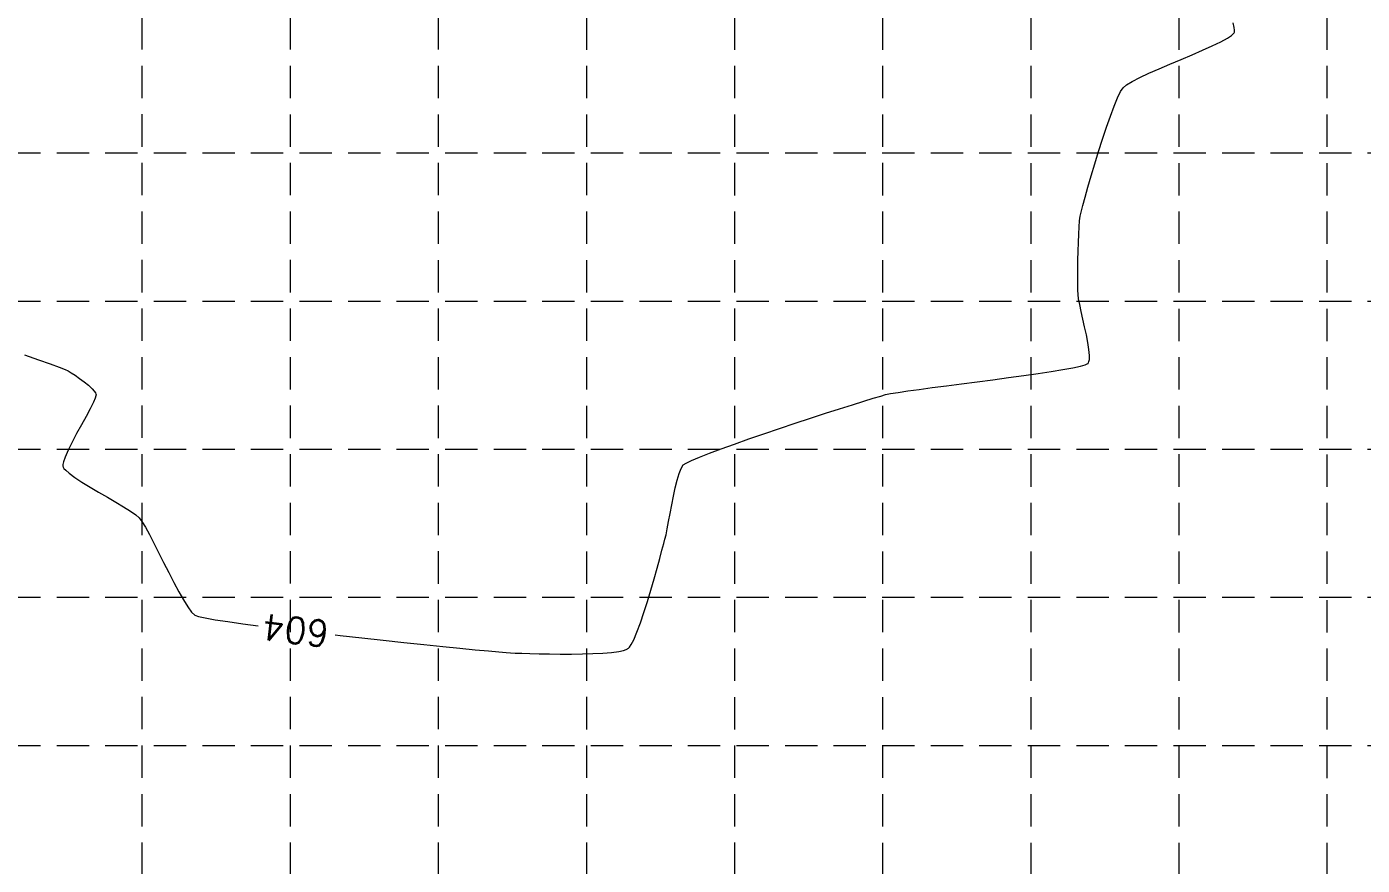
# Model space of a CAD drawing. Extents: x 2140663 to 2528301, y 336313 to 7007653.
# Drawn here: x 2527619.4 to 2527867, y 7006366.8 to 7006522.2 of the extents above; entities that cross this region are included whole.
import ezdxf

# ---------------------------------------------------------------- set-up
doc = ezdxf.new("R2010")
doc.units = 0
doc.header["$MEASUREMENT"] = 0
doc.linetypes.add('HIDDEN', pattern=[0.375, 0.25, -0.125])
for name, color, linetype in [('1 EXISTING CONTOURS', 43, 'Continuous'), ('GRID', 254, 'HIDDEN'), ('LIMITS OF DISTURBANCE', 1, 'HIDDEN')]:
    doc.layers.add(name, color=color, linetype=linetype)
doc.styles.add('L200', font='simplex', dxfattribs={"height": 12})

msp = doc.modelspace()

# ---------------------------------------------------------------- linework, layer by layer
at = {"layer": '1 EXISTING CONTOURS', "color": 43, "lineweight": 0, "extrusion": (0.9675198989947127, 0.2527948675295075, 0), "elevation": 4216951.43070838}
msp.add_lwpolyline([(6139923.716106182, 604.0000000000007), (6139924.625576567, 604.0000000000007)], dxfattribs=at)
at = {"layer": '1 EXISTING CONTOURS', "color": 43, "lineweight": 0, "elevation": 604}
for points in [[(2527843.043560972, 7006520.907177112), (2527843.190107322, 7006521.098570209)], [(2527843.190107322, 7006521.098570209), (2527843.232999424, 7006521.187154775)], [(2527843.280374843, 7006521.545143104), (2527843.219850237, 7006522.051946581)], [(2527843.26144564, 7006521.288974291), (2527843.280374843, 7006521.545143104)], [(2527831.30024352, 7006515.261576925), (2527833.362664012, 7006516.133845503)], [(2527833.362664012, 7006516.133845503), (2527835.407029984, 7006517.002722796)], [(2527835.407029984, 7006517.002722796), (2527837.360822123, 7006517.851108539)], [(2527825.729848045, 7006512.795426119), (2527827.411316224, 7006513.575266968)], [(2527829.29228782, 7006514.403017326), (2527831.30024352, 7006515.261576925)], [(2527824.320402594, 7006512.080595041), (2527825.729848045, 7006512.795426119)], [(2527822.140255257, 7006510.189548747), (2527822.607657125, 7006510.914363253)], [(2527816.703666066, 7006494.565143455), (2527817.369753207, 7006496.788183832)], [(2527814.219841331, 7006474.489927152), (2527814.213182971, 7006475.834131221)], [(2527814.272225702, 7006472.558342751), (2527814.239637114, 7006473.376270022)], [(2527814.8420445, 7006469.428986317), (2527814.5705293, 7006470.692588371)], [(2527816.074052793, 7006463.664461412), (2527815.801570754, 7006465.08399165)], [(2527816.275011343, 7006462.366097241), (2527816.074052793, 7006463.664461412)], [(2527816.375740326, 7006461.252958384), (2527816.275011343, 7006462.366097241)], [(2527621.549800651, 7006460.485413005), (2527623.714750551, 7006459.70682027)], [(2527623.714750551, 7006459.70682027), (2527625.401920184, 7006459.09084689)], [(2527625.401920184, 7006459.09084689), (2527626.541813601, 7006458.659555064)], [(2527813.305634603, 7006459.000985704), (2527814.739312749, 7006459.311415032)], [(2527815.557296485, 7006459.538638248), (2527815.958081454, 7006459.695145378)], [(2527815.958081454, 7006459.695145378), (2527816.116552152, 7006459.792291614)], [(2527816.116552152, 7006459.792291614), (2527816.161685273, 7006459.838593597)], [(2527816.21284418, 7006459.920553346), (2527816.293718854, 7006460.127711317)], [(2527816.293718854, 7006460.127711317), (2527816.364867739, 7006460.538857339)], [(2527816.364867739, 7006460.538857339), (2527816.375740326, 7006461.252958384)], [(2527628.374734208, 7006457.592534428), (2527629.192980555, 7006457.019025064)], [(2527798.490593785, 7006456.780800007), (2527801.389731022, 7006457.169740775)], [(2527809.30297029, 7006458.31010973), (2527811.4728754, 7006458.665639753)], [(2527630.030688308, 7006456.390887744), (2527630.820780188, 7006455.743288039)], [(2527630.820780188, 7006455.743288039), (2527631.496178917, 7006455.111391526)], [(2527631.496178917, 7006455.111391526), (2527631.908842898, 7006454.640811878)], [(2527631.908842898, 7006454.640811878), (2527632.121337501, 7006454.32007302)], [(2527632.121337501, 7006454.32007302), (2527632.208759209, 7006454.125798353)], [(2527632.208759209, 7006454.125798353), (2527632.2345878, 7006454.035370366)], [(2527778.594419597, 7006454.004781005), (2527779.511122847, 7006454.192041544)], [(2527632.215872001, 7006453.764373525), (2527632.083660328, 7006453.347038653)], [(2527632.241835866, 7006453.962356537), (2527632.215872001, 7006453.764373525)], [(2527632.2345878, 7006454.035370366), (2527632.241835866, 7006453.962356537)], [(2527772.430086034, 7006452.148386463), (2527774.539947991, 7006452.808702992)], [(2527774.539947991, 7006452.808702992), (2527776.310844001, 7006453.350694699)], [(2527758.907824622, 7006447.727504574), (2527761.807571637, 7006448.698485318)], [(2527627.799560385, 7006445.206825576), (2527627.061256464, 7006443.717072126)], [(2527750.587973707, 7006444.853839805), (2527753.237696012, 7006445.786451159)], [(2527626.20718061, 7006441.54516358), (2527626.111778119, 7006441.03159833)], [(2527626.111778119, 7006441.03159833), (2527626.113021041, 7006440.762488518)], [(2527626.113021041, 7006440.762488518), (2527626.1346727, 7006440.651819324)], [(2527626.1346727, 7006440.651819324), (2527626.17045791, 7006440.554835549)], [(2527740.686711929, 7006440.334518621), (2527741.085195543, 7006440.969018248)], [(2527631.120225006, 7006436.872241429), (2527632.713269162, 7006435.92865676)], [(2527640.261874612, 7006431.141473598), (2527640.75670033, 7006430.476912196)], [(2527736.721831988, 7006423.645765379), (2527737.139471199, 7006425.189382412)], [(2527644.768309722, 7006422.90349386), (2527645.718954412, 7006421.028607926)], [(2527736.228044126, 7006421.843186563), (2527736.721831988, 7006423.645765379)], [(2527645.718954412, 7006421.028607926), (2527646.665982258, 7006419.196961238)], [(2527735.673111057, 7006419.860167625), (2527736.228044126, 7006421.843186563)], [(2527646.665982258, 7006419.196961238), (2527647.586654207, 7006417.478542366)], [(2527650.551002061, 7006413.136916471), (2527651.20918464, 7006412.897586731)], [(2527677.498391157, 7006409.349116146), (2527681.483368921, 7006408.908023394)], [(2527693.014810298, 7006407.681906327), (2527696.499480928, 7006407.325247069)], [(2527696.499480928, 7006407.325247069), (2527699.695590382, 7006407.004440713)], [(2527731.127308686, 7006407.224502234), (2527731.4451432, 7006407.698724111)], [(2527731.4451432, 7006407.698724111), (2527731.89965615, 7006408.570024631)], [(2527702.537744902, 7006406.725385067), (2527704.96055073, 7006406.493977942)], [(2527704.96055073, 7006406.493977942), (2527706.898614109, 7006406.316117149)], [(2527709.058938492, 7006406.144625804), (2527709.920171877, 7006406.110583361)], [(2527709.920171877, 7006406.110583361), (2527711.134342289, 7006406.067563649)], [(2527711.134342289, 7006406.067563649), (2527712.639909499, 7006406.021258072)], [(2527712.639909499, 7006406.021258072), (2527714.375333279, 7006405.977358033)], [(2527714.375333279, 7006405.977358033), (2527716.279073403, 7006405.941554941)], [(2527716.279073403, 7006405.941554941), (2527718.289589641, 7006405.919540198)], [(2527718.289589641, 7006405.919540198), (2527720.345341765, 7006405.917005209)], [(2527720.345341765, 7006405.917005209), (2527722.384789548, 7006405.93964138)], [(2527730.49297788, 7006406.739424778), (2527730.736774509, 7006406.859116144)], [(2527730.736774509, 7006406.859116144), (2527730.832832311, 7006406.922771425)]]:
    msp.add_lwpolyline(points, dxfattribs=at)
at = {"layer": '1 EXISTING CONTOURS', "color": 43, "lineweight": 0, "extrusion": (0.9631191963781601, -0.2690751076704924, 0), "elevation": 549333.9003071184}
msp.add_lwpolyline([(7428294.745272504, 604), (7428294.850991005, 604)], dxfattribs=at)
at = {"layer": '1 EXISTING CONTOURS', "color": 43, "lineweight": 0, "extrusion": (0.4124701351408944, -0.9109711233715657, 0), "elevation": -5340078.019914772}
msp.add_lwpolyline([(5192766.205202573, 604.0000000000007), (5192768.170905929, 604.0000000000007)], dxfattribs=at)
at = {"layer": '1 EXISTING CONTOURS', "color": 43, "lineweight": 0, "extrusion": (-0.4372661500823483, 0.8993321488705722, 0), "elevation": 5195848.990497442}
msp.add_lwpolyline([(-5337080.456906873, 604.0000000000003), (-5337082.186063939, 604.0000000000003)], dxfattribs=at)
at = {"layer": '1 EXISTING CONTOURS', "color": 43, "lineweight": 0, "extrusion": (0.4811004633416601, -0.8766654687920815, 0), "elevation": -4926228.294982729}
msp.add_lwpolyline([(5586910.396504131, 604), (5586911.818887943, 604)], dxfattribs=at)
at = {"layer": '1 EXISTING CONTOURS', "color": 43, "lineweight": 0, "extrusion": (0.5543951009126502, -0.8322536104361773, 0), "elevation": -4429778.456807868}
msp.add_lwpolyline([(5988186.011633162, 604), (5988186.885136092, 604)], dxfattribs=at)
at = {"layer": '1 EXISTING CONTOURS', "color": 43, "lineweight": 0, "extrusion": (-0.6619506911981103, 0.7495473850413622, 0), "elevation": 3578411.974286717}
msp.add_lwpolyline([(-6532709.016173646, 604), (-6532709.500496027, 604)], dxfattribs=at)
at = {"layer": '1 EXISTING CONTOURS', "color": 43, "lineweight": 0, "extrusion": (0.4027886994446979, -0.9152929933085083, 0), "elevation": -5394832.467538084}
msp.add_lwpolyline([(5135847.208494329, 604.0000000000007), (5135849.263542941, 604.0000000000007)], dxfattribs=at)
at = {"layer": '1 EXISTING CONTOURS', "color": 43, "lineweight": 0, "extrusion": (0.6357028192705751, -0.7719338867878793, 0), "elevation": -3801619.244642593}
msp.add_lwpolyline([(6405370.672149811, 604), (6405371.511395333, 604)], dxfattribs=at)
at = {"layer": '1 EXISTING CONTOURS', "color": 43, "lineweight": 0, "extrusion": (-0.5107981606700212, 0.8597006682887499, 0), "elevation": 4732295.104702165}
msp.add_lwpolyline([(-5752084.502355976, 604), (-5752085.741046894, 604)], dxfattribs=at)
at = {"layer": '1 EXISTING CONTOURS', "color": 43, "lineweight": 0, "extrusion": (0.9251548658050769, -0.3795898764155738, 0), "elevation": -320973.4575631875}
msp.add_lwpolyline([(7441639.729649145, 604.0000000000003), (7441641.394153425, 604.0000000000003)], dxfattribs=at)
at = {"layer": '1 EXISTING CONTOURS', "color": 43, "lineweight": 0, "extrusion": (0.9021185543857296, -0.4314882545713171, 0), "elevation": -742831.5974132242}
msp.add_lwpolyline([(7411427.110720468, 604.0000000000003), (7411428.406650073, 604.0000000000003)], dxfattribs=at)
at = {"layer": '1 EXISTING CONTOURS', "color": 43, "lineweight": 0, "extrusion": (0.9369395561058965, -0.3494914422472827, 0), "elevation": -80298.96638763323}
msp.add_lwpolyline([(7448123.836965078, 604.0000000000007), (7448125.797967548, 604.0000000000007)], dxfattribs=at)
at = {"layer": '1 EXISTING CONTOURS', "color": 43, "lineweight": 0, "extrusion": (0.9441028568508631, -0.3296510210602097, 0), "elevation": 76820.59340258501}
msp.add_lwpolyline([(7448158.34196147, 604.0000000000007), (7448160.525337758, 604.0000000000007)], dxfattribs=at)
at = {"layer": '1 EXISTING CONTOURS', "color": 43, "lineweight": 0, "extrusion": (0.9525835048118594, -0.3042772853177744, 0), "elevation": 276039.2842876669}
msp.add_lwpolyline([(7443433.073512962, 604), (7443435.476490927, 604)], dxfattribs=at)
at = {"layer": '1 EXISTING CONTOURS', "color": 43, "lineweight": 0, "extrusion": (0.9489756012928173, -0.3153495015866298, 0), "elevation": 189341.6594543848}
msp.add_lwpolyline([(7446145.252085055, 604), (7446147.582911314, 604)], dxfattribs=at)
at = {"layer": '1 EXISTING CONTOURS', "color": 43, "lineweight": 0, "extrusion": (0.955458624768646, -0.2951250859469725, 0), "elevation": 347431.9409707556}
msp.add_lwpolyline([(7440440.104190724, 604.0000000000007), (7440442.50382529, 604.0000000000007)], dxfattribs=at)
at = {"layer": '1 EXISTING CONTOURS', "color": 43, "lineweight": 0, "extrusion": (0.9602209149898008, -0.2792414625662711, 0), "elevation": 470758.6782874449}
msp.add_lwpolyline([(7433651.689576418, 604.0000000000003), (7433653.855644278, 604.0000000000003)], dxfattribs=at)
at = {"layer": '1 EXISTING CONTOURS', "color": 43, "lineweight": 0, "extrusion": (0.9625924778157464, -0.2709533569685781, 0), "elevation": 534824.102565319}
msp.add_lwpolyline([(7429315.284183056, 604), (7429317.219936193, 604)], dxfattribs=at)
at = {"layer": '1 EXISTING CONTOURS', "color": 43, "lineweight": 0, "extrusion": (0.969398715018371, -0.2454916115078702, 0), "elevation": 730426.4699916253}
msp.add_lwpolyline([(7412637.646909388, 604), (7412638.89504418, 604)], dxfattribs=at)
at = {"layer": '1 EXISTING CONTOURS', "color": 43, "lineweight": 0, "extrusion": (0.9653966137098985, -0.2607860775376267, 0), "elevation": 613149.3889342237}
msp.add_lwpolyline([(7423259.798985605, 604), (7423261.428734028, 604)], dxfattribs=at)
at = {"layer": '1 EXISTING CONTOURS', "color": 43, "lineweight": 0, "extrusion": (0.9914453830751592, -0.1305222294436889, 0), "elevation": 1591687.87566464}
msp.add_lwpolyline([(7276484.410308693, 604), (7276485.25956823, 604)], dxfattribs=at)
at = {"layer": '1 EXISTING CONTOURS', "color": 43, "lineweight": 0, "extrusion": (0.977017099884457, -0.2131609404496169, 0), "elevation": 976208.7899185321}
msp.add_lwpolyline([(7384289.026354355, 604), (7384289.817641814, 604)], dxfattribs=at)
at = {"layer": '1 EXISTING CONTOURS', "color": 43, "lineweight": 0, "extrusion": (0.9982965750529645, -0.05834336498284223, 0), "elevation": 2114726.609302695}
msp.add_lwpolyline([(7142029.910280562, 604.0000000000003), (7142031.271243236, 604.0000000000003)], dxfattribs=at)
at = {"layer": '1 EXISTING CONTOURS', "color": 43, "lineweight": 0, "extrusion": (0.9965060706388338, -0.08352036386386012, 0), "elevation": 1933798.279053039}
msp.add_lwpolyline([(7193128.910803742, 604), (7193130.047686801, 604)], dxfattribs=at)
at = {"layer": '1 EXISTING CONTOURS', "color": 43, "lineweight": 0, "extrusion": (0.9995334367063696, -0.03054355751961678, 0), "elevation": 2312632.046963476}
msp.add_lwpolyline([(7080420.072253195, 604.0000000000003), (7080421.687569463, 604.0000000000003)], dxfattribs=at)
at = {"layer": '1 EXISTING CONTOURS', "color": 43, "lineweight": 0, "extrusion": (0.9991083282408493, -0.04222023732495292, 0), "elevation": 2229745.002334569}
msp.add_lwpolyline([(7106959.651145522, 604.0000000000003), (7106961.171696316, 604.0000000000003)], dxfattribs=at)
at = {"layer": '1 EXISTING CONTOURS', "color": 43, "lineweight": 0, "extrusion": (0.9999177275776984, -0.01282723960374692, 0), "elevation": 2437732.486941789}
msp.add_lwpolyline([(7038325.782510225, 604.0000000000007), (7038327.39239186, 604.0000000000007)], dxfattribs=at)
at = {"layer": '1 EXISTING CONTOURS', "color": 43, "lineweight": 0, "extrusion": (0.9997759611151266, -0.02116666190793753, 0), "elevation": 2378944.14080062}
msp.add_lwpolyline([(7058414.619114929, 604), (7058416.264230865, 604)], dxfattribs=at)
at = {"layer": '1 EXISTING CONTOURS', "color": 43, "lineweight": 0, "extrusion": (0.9999897836611951, -0.004520240395850941, 0), "elevation": 2496117.43307854}
msp.add_lwpolyline([(7017830.581519907, 604), (7017832.091103415, 604)], dxfattribs=at)
at = {"layer": '1 EXISTING CONTOURS', "color": 43, "lineweight": 0, "extrusion": (0.9998420536983539, 0.01777266598622997, 0), "elevation": 2651938.691784575}
msp.add_lwpolyline([(6960440.731556354, 604), (6960441.84538941, 604)], dxfattribs=at)
at = {"layer": '1 EXISTING CONTOURS', "color": 43, "lineweight": 0, "extrusion": (0.9924845692721641, 0.122369848233326, 0), "elevation": 3366197.642785322}
msp.add_lwpolyline([(6644486.842979679, 604.0000000000003), (6644487.65032975, 604.0000000000003)], dxfattribs=at)
at = {"layer": '1 EXISTING CONTOURS', "color": 43, "lineweight": 0, "extrusion": (0.9828855957097572, 0.184217007212352, 0), "elevation": 3775263.59210818}
msp.add_lwpolyline([(6420892.685536992, 604), (6420893.768543905, 604)], dxfattribs=at)
at = {"layer": '1 EXISTING CONTOURS', "color": 43, "lineweight": 0, "extrusion": (0.9755926328224681, 0.2195882847114687, 0), "elevation": 4004656.140832356}
msp.add_lwpolyline([(6280379.998117199, 604.0000000000007), (6280381.431782153, 604.0000000000007)], dxfattribs=at)
at = {"layer": '1 EXISTING CONTOURS', "color": 43, "lineweight": 0, "extrusion": (0.9757897606773118, 0.2187106375037909, 0), "elevation": 3999005.236509179}
msp.add_lwpolyline([(6283978.191895126, 604.0000000000007), (6283979.698043988, 604.0000000000007)], dxfattribs=at)
at = {"layer": '1 EXISTING CONTOURS', "color": 43, "lineweight": 0, "extrusion": (0.977954502973299, 0.2088180789928114, 0), "elevation": 3935165.425202522}
msp.add_lwpolyline([(6324150.43908315, 604.0000000000007), (6324151.949007238, 604.0000000000007)], dxfattribs=at)
at = {"layer": '1 EXISTING CONTOURS', "color": 43, "lineweight": 0, "extrusion": (-0.3363810796651325, -0.9417259523042358, 0), "elevation": -7448409.738814358}
msp.add_lwpolyline([(23483.33587033581, 604), (23486.06833641184, 604)], dxfattribs=at)
at = {"layer": '1 EXISTING CONTOURS', "color": 43, "lineweight": 0, "extrusion": (0.2676498905220469, -0.9635162355163179, 0), "elevation": -6074267.961795797}
msp.add_lwpolyline([(4310868.609352695, 604.0000000000007), (4310869.458309574, 604.0000000000007)], dxfattribs=at)
at = {"layer": '1 EXISTING CONTOURS', "color": 43, "lineweight": 0, "extrusion": (0.8483048838738214, -0.5295080962514384, 0), "elevation": -1565618.415103061}
msp.add_lwpolyline([(7282113.223192324, 604), (7282113.319808234, 604)], dxfattribs=at)
at = {"layer": '1 EXISTING CONTOURS', "color": 43, "lineweight": 0, "extrusion": (-0.3944434700965349, -0.9189202081237544, 0), "elevation": -7435382.233909884}
msp.add_lwpolyline([(-440964.7589003365, 604.0000000000007), (-440964.1896221288, 604.0000000000007)], dxfattribs=at)
at = {"layer": '1 EXISTING CONTOURS', "color": 43, "lineweight": 0, "extrusion": (-0.5273004657415394, -0.849678891598912, 0), "elevation": -7286058.765651654}
msp.add_lwpolyline([(-1546837.433068671, 604), (-1546836.752703766, 604)], dxfattribs=at)
at = {"layer": '1 EXISTING CONTOURS', "color": 43, "lineweight": 0, "extrusion": (0.5514684527826735, 0.8341957477627685, 0), "elevation": 7238664.439596646}
msp.add_lwpolyline([(1755304.363056026, 604.0000000000007), (1755303.485914583, 604.0000000000007)], dxfattribs=at)
at = {"layer": '1 EXISTING CONTOURS', "color": 43, "lineweight": 0, "extrusion": (-0.5999122864237877, -0.800065777669426, 0), "elevation": -7121982.292026176}
msp.add_lwpolyline([(-2180990.034071391, 604), (-2180988.98702279, 604)], dxfattribs=at)
at = {"layer": '1 EXISTING CONTOURS', "color": 43, "lineweight": 0, "extrusion": (0.1305817676694644, -0.9914375431424403, 0), "elevation": -6616379.90167611}
msp.add_lwpolyline([(3421066.88472728, 604), (3421069.836610041, 604)], dxfattribs=at)
at = {"layer": '1 EXISTING CONTOURS', "color": 43, "lineweight": 0, "extrusion": (0.136685032050098, -0.9906145577435574, 0), "elevation": -6595185.856580272}
msp.add_lwpolyline([(3461754.678555604, 604.0000000000007), (3461757.514907954, 604.0000000000007)], dxfattribs=at)
at = {"layer": '1 EXISTING CONTOURS', "color": 43, "lineweight": 0, "extrusion": (0.1421256877772088, -0.9898486191705557, 0), "elevation": -6576066.428082115}
msp.add_lwpolyline([(3497941.095603168, 604.0000000000003), (3497943.781257743, 604.0000000000003)], dxfattribs=at)
at = {"layer": '1 EXISTING CONTOURS', "color": 43, "lineweight": 0, "extrusion": (0.150006745540144, -0.9886849732308338, 0), "elevation": -6547991.599889118}
msp.add_lwpolyline([(3550220.608803044, 604.0000000000007), (3550223.081902091, 604.0000000000007)], dxfattribs=at)
at = {"layer": '1 EXISTING CONTOURS', "color": 43, "lineweight": 0, "extrusion": (-0.179985195813509, 0.9836693190742369, 0), "elevation": 6437069.78182653}
msp.add_lwpolyline([(-3747589.425165816, 604), (-3747591.288352122, 604)], dxfattribs=at)
at = {"layer": '1 EXISTING CONTOURS', "color": 43, "lineweight": 0, "extrusion": (0.1628832764277998, -0.9866453457348011, 0), "elevation": -6501152.409823127}
msp.add_lwpolyline([(3635256.104634168, 604.0000000000007), (3635257.508091141, 604.0000000000007)], dxfattribs=at)
at = {"layer": '1 EXISTING CONTOURS', "color": 43, "lineweight": 0, "extrusion": (0.146496767901816, -0.9892111488425116, 0), "elevation": -6560551.095551094}
msp.add_lwpolyline([(3526931.971068539, 604.0000000000007), (3526933.781390012, 604.0000000000007)], dxfattribs=at)
at = {"layer": '1 EXISTING CONTOURS', "color": 43, "lineweight": 0, "extrusion": (0.1378241982375471, -0.9904567079787876, 0), "elevation": -6591200.420643862}
msp.add_lwpolyline([(3469318.317847306, 604), (3469320.473348814, 604)], dxfattribs=at)
at = {"layer": '1 EXISTING CONTOURS', "color": 43, "lineweight": 0, "extrusion": (0.1329440001796804, -0.9911235507323117, 0), "elevation": -6608208.714953995}
msp.add_lwpolyline([(3436813.220339323, 604.0000000000007), (3436815.659123589, 604.0000000000007)], dxfattribs=at)
at = {"layer": '1 EXISTING CONTOURS', "color": 43, "lineweight": 0, "extrusion": (0.1303079621408688, -0.99147356747555, 0), "elevation": -6617324.434937471}
msp.add_lwpolyline([(3419231.144273597, 604.0000000000007), (3419233.804361622, 604.0000000000007)], dxfattribs=at)
at = {"layer": '1 EXISTING CONTOURS', "color": 43, "lineweight": 0, "extrusion": (0.1292153674828347, -0.9916165533139693, 0), "elevation": -6621088.108588734}
msp.add_lwpolyline([(3411940.026497332, 604), (3411942.845875695, 604)], dxfattribs=at)
at = {"layer": '1 EXISTING CONTOURS', "color": 43, "lineweight": 0, "extrusion": (0.1293441902192708, -0.9915997581970869, 0), "elevation": -6620644.797171849}
msp.add_lwpolyline([(3412802.982139287, 604), (3412805.898782194, 604)], dxfattribs=at)
at = {"layer": '1 EXISTING CONTOURS', "color": 43, "lineweight": 0, "extrusion": (0.8928349060994824, -0.4503840921372875, 0), "elevation": -898836.9290716765}
msp.add_lwpolyline([(7394010.575996691, 604.0000000000007), (7394009.227385114, 604.0000000000007)], dxfattribs=at)
at = {"layer": '1 EXISTING CONTOURS', "color": 43, "lineweight": 0, "extrusion": (0.9169431995465533, -0.3990177550001125, 0), "elevation": -478004.2349803643}
msp.add_lwpolyline([(7433089.82899568, 604.0000000000007), (7433089.006217721, 604.0000000000007)], dxfattribs=at)
at = {"layer": '1 EXISTING CONTOURS', "color": 43, "lineweight": 0, "extrusion": (0.3031797361216779, -0.9529333909593, 0), "elevation": -5910312.82602685}
msp.add_lwpolyline([(4533010.560403017, 604.0000000000007), (4533013.066872289, 604.0000000000007)], dxfattribs=at)
at = {"layer": '1 EXISTING CONTOURS', "color": 43, "lineweight": 0, "extrusion": (0.2831471895062641, -0.9590764667505421, 0), "elevation": -6003991.765920777}
msp.add_lwpolyline([(4408188.347595936, 604), (4408189.777722172, 604)], dxfattribs=at)
at = {"layer": '1 EXISTING CONTOURS', "color": 43, "lineweight": 0, "extrusion": (0.2635403122551681, -0.9646483835141427, 0), "elevation": -6092592.969792917}
msp.add_lwpolyline([(4284899.665813504, 604), (4284900.611209976, 604)], dxfattribs=at)
at = {"layer": '1 EXISTING CONTOURS', "color": 43, "lineweight": 0, "extrusion": (0.8760363725617658, -0.4822450351728083, 0), "elevation": -1164529.559601876}
msp.add_lwpolyline([(7356842.217878151, 604), (7356840.441062897, 604)], dxfattribs=at)
at = {"layer": '1 EXISTING CONTOURS', "color": 43, "lineweight": 0, "extrusion": (0.8803804034442405, -0.4742682207689616, 0), "elevation": -1097660.304130225}
msp.add_lwpolyline([(7367117.627434487, 604.0000000000007), (7367116.014471172, 604.0000000000007)], dxfattribs=at)
at = {"layer": '1 EXISTING CONTOURS', "color": 43, "lineweight": 0, "extrusion": (0.3138881771973905, -0.9494599581950256, 0), "elevation": -5858907.942191619}
msp.add_lwpolyline([(4599250.030738535, 604.0000000000007), (4599253.045535809, 604.0000000000007)], dxfattribs=at)
at = {"layer": '1 EXISTING CONTOURS', "color": 43, "lineweight": 0, "extrusion": (0.3104394071439454, -0.9505931698114161, 0), "elevation": -5875565.411414811}
msp.add_lwpolyline([(4577953.904107418, 604), (4577956.812588159, 604)], dxfattribs=at)
at = {"layer": '1 EXISTING CONTOURS', "color": 43, "lineweight": 0, "extrusion": (-0.3069595871865713, 0.9517225498191424, 0), "elevation": 5892274.532155669}
msp.add_lwpolyline([(-4556430.436146939, 604.0000000000007), (-4556433.17518566, 604.0000000000007)], dxfattribs=at)
at = {"layer": '1 EXISTING CONTOURS', "color": 43, "lineweight": 0, "extrusion": (0.8835566775846814, -0.468324243975816, 0), "elevation": -1047985.733694315}
msp.add_lwpolyline([(7374342.628056415, 604.0000000000007), (7374340.826903295, 604.0000000000007)], dxfattribs=at)
at = {"layer": '1 EXISTING CONTOURS', "color": 43, "lineweight": 0, "extrusion": (0.8772436689645099, -0.4800453575045648, 0), "elevation": -1146066.033462082}
msp.add_lwpolyline([(7359739.330804424, 604), (7359737.491306419, 604)], dxfattribs=at)
at = {"layer": '1 EXISTING CONTOURS', "color": 43, "lineweight": 0, "extrusion": (0.3262606442331547, -0.9452798485234767, 0), "elevation": -5798345.611911362}
msp.add_lwpolyline([(4675361.713706244, 604), (4675364.668803111, 604)], dxfattribs=at)
at = {"layer": '1 EXISTING CONTOURS', "color": 43, "lineweight": 0, "extrusion": (0.3215580015736689, -0.9468898835788397, 0), "elevation": -5821513.370137909}
msp.add_lwpolyline([(4646485.629243864, 604.0000000000007), (4646488.667332178, 604.0000000000007)], dxfattribs=at)
at = {"layer": '1 EXISTING CONTOURS', "color": 43, "lineweight": 0, "extrusion": (0.3393664858990544, -0.9406542341628654, 0), "elevation": -5732808.183923125}
msp.add_lwpolyline([(4755489.262156546, 604), (4755491.862178268, 604)], dxfattribs=at)
at = {"layer": '1 EXISTING CONTOURS', "color": 43, "lineweight": 0, "extrusion": (0.9490284835099576, -0.3151903194687143, 0), "elevation": 190426.7173216594}
msp.add_lwpolyline([(7445996.815732293, 604), (7445995.906146508, 604)], dxfattribs=at)
at = {"layer": '1 EXISTING CONTOURS', "color": 43, "lineweight": 0, "extrusion": (0.917482441326079, -0.3977762811661074, 0), "elevation": -467943.679053145}
msp.add_lwpolyline([(7433719.179154514, 604.0000000000007), (7433717.752766751, 604.0000000000007)], dxfattribs=at)
at = {"layer": '1 EXISTING CONTOURS', "color": 43, "lineweight": 0, "extrusion": (-0.433706009281152, 0.9010544364872842, 0), "elevation": 5216888.310201327}
msp.add_lwpolyline([(-5316368.492147716, 604), (-5316369.631281497, 604)], dxfattribs=at)
at = {"layer": '1 EXISTING CONTOURS', "color": 43, "lineweight": 0, "extrusion": (0.3878136107255589, -0.9217378170260808, 0), "elevation": -5477809.384778518}
msp.add_lwpolyline([(5047109.473902846, 604.0000000000007), (5047111.070605252, 604.0000000000007)], dxfattribs=at)
at = {"layer": '1 EXISTING CONTOURS', "color": 43, "lineweight": 0, "extrusion": (0.3640161480594082, -0.9313926368358251, 0), "elevation": -5605609.219918652}
msp.add_lwpolyline([(4904780.432247366, 604), (4904782.425746899, 604)], dxfattribs=at)
at = {"layer": '1 EXISTING CONTOURS', "color": 43, "lineweight": 0, "extrusion": (0.3493743216100118, -0.9369832353887363, 0), "elevation": -5681790.248566481}
msp.add_lwpolyline([(4816326.913909338, 604), (4816329.242009627, 604)], dxfattribs=at)
at = {"layer": '1 EXISTING CONTOURS', "color": 43, "lineweight": 0, "extrusion": (0.8607525740782291, 0.5090235812000293, 0), "elevation": 5742104.195216656}
msp.add_lwpolyline([(4744190.417479396, 604), (4744190.171065042, 604)], dxfattribs=at)
at = {"layer": '1 EXISTING CONTOURS', "color": 43, "lineweight": 0, "extrusion": (0.7539754869326039, 0.6569025537358969, 0), "elevation": 6508316.820966301}
msp.add_lwpolyline([(3622280.100417682, 604), (3622279.622467741, 604)], dxfattribs=at)
at = {"layer": '1 EXISTING CONTOURS', "color": 43, "lineweight": 0, "extrusion": (-0.6587459871031408, -0.752365419510698, 0), "elevation": -6936467.042750455}
msp.add_lwpolyline([(-2713765.367575959, 604), (-2713764.531862205, 604)], dxfattribs=at)
at = {"layer": '1 EXISTING CONTOURS', "color": 43, "lineweight": 0, "extrusion": (0.5897862259204485, 0.8075594143556956, 0), "elevation": 7148875.853899756}
msp.add_lwpolyline([(2091092.297122641, 604.0000000000007), (2091090.971280726, 604.0000000000007)], dxfattribs=at)
at = {"layer": '1 EXISTING CONTOURS', "color": 43, "lineweight": 0, "extrusion": (0.9580815686109816, -0.2864955634698745, 0), "elevation": 414467.6000934786}
msp.add_lwpolyline([(7436925.518135633, 604), (7436926.801971067, 604)], dxfattribs=at)
at = {"layer": '1 EXISTING CONTOURS', "color": 43, "lineweight": 0, "extrusion": (0.9295226313609304, -0.3687650712687578, 0), "elevation": -234138.2947885008}
msp.add_lwpolyline([(7444786.290305212, 604), (7444787.330699372, 604)], dxfattribs=at)
at = {"layer": '1 EXISTING CONTOURS', "color": 43, "lineweight": 0, "extrusion": (-0.5579648511549286, 0.8298645822516216, 0), "elevation": 4404006.529465646}
msp.add_lwpolyline([(-6007030.592110121, 604), (-6007031.219649205, 604)], dxfattribs=at)
at = {"layer": '1 EXISTING CONTOURS', "color": 43, "lineweight": 0, "extrusion": (-0.5471850901955934, -0.8370116349655126, 0), "elevation": -7247551.194038265}
msp.add_lwpolyline([(-1718164.460823595, 604), (-1718162.885698786, 604)], dxfattribs=at)
at = {"layer": '1 EXISTING CONTOURS', "color": 43, "lineweight": 0, "extrusion": (-0.522973843956975, -0.852348730589109, 0), "elevation": -7293812.537057055}
msp.add_lwpolyline([(-1509761.797856715, 604), (-1509760.046796673, 604)], dxfattribs=at)
at = {"layer": '1 EXISTING CONTOURS', "color": 43, "lineweight": 0, "extrusion": (0.9709233559575844, -0.2393905529799828, 0), "elevation": 776966.6407697177}
msp.add_lwpolyline([(7407830.024615901, 604), (7407831.490588543, 604)], dxfattribs=at)
at = {"layer": '1 EXISTING CONTOURS', "color": 43, "lineweight": 0, "extrusion": (-0.5040180110723557, -0.8636931425654987, 0), "elevation": -7325383.078268721}
msp.add_lwpolyline([(-1348270.860092673, 604), (-1348268.984439423, 604)], dxfattribs=at)
at = {"layer": '1 EXISTING CONTOURS', "color": 43, "lineweight": 0, "extrusion": (0.5052239429613669, 0.8629882777063485, 0), "elevation": 7323492.643307311}
msp.add_lwpolyline([(1358499.908432356, 604), (1358498.085293009, 604)], dxfattribs=at)
at = {"layer": '1 EXISTING CONTOURS', "color": 43, "lineweight": 0, "extrusion": (0.9812942009723558, -0.1925141323072824, 0), "elevation": 1131618.082080154}
msp.add_lwpolyline([(7361998.095887399, 604), (7361999.727548602, 604)], dxfattribs=at)
at = {"layer": '1 EXISTING CONTOURS', "color": 43, "lineweight": 0, "extrusion": (0.9776038951473832, -0.2104533777174036, 0), "elevation": 996599.7912858021}
msp.add_lwpolyline([(7381489.573800508, 604), (7381491.156296192, 604)], dxfattribs=at)
at = {"layer": '1 EXISTING CONTOURS', "color": 43, "lineweight": 0, "extrusion": (0.5140198775892999, 0.8577782728905421, 0), "elevation": 7309222.008299343}
msp.add_lwpolyline([(1433295.216525067, 604.0000000000007), (1433293.52247276, 604.0000000000007)], dxfattribs=at)
at = {"layer": '1 EXISTING CONTOURS', "color": 43, "lineweight": 0, "extrusion": (-0.5335409952569964, -0.8457742053173374, 0), "elevation": -7274458.617142846}
msp.add_lwpolyline([(-1600408.858900114, 604.0000000000003), (-1600407.369957828, 604.0000000000003)], dxfattribs=at)
at = {"layer": '1 EXISTING CONTOURS', "color": 43, "lineweight": 0, "extrusion": (-0.5721639446246289, -0.8201392689486248, 0), "elevation": -7192474.02687647}
msp.add_lwpolyline([(-1935812.308837446, 604), (-1935811.099395252, 604)], dxfattribs=at)
at = {"layer": '1 EXISTING CONTOURS', "color": 43, "lineweight": 0, "extrusion": (0.9838253499098534, -0.1791303460465447, 0), "elevation": 1231788.769720164}
msp.add_lwpolyline([(7345898.567337566, 604.0000000000007), (7345900.092453505, 604.0000000000007)], dxfattribs=at)
at = {"layer": '1 EXISTING CONTOURS', "color": 43, "lineweight": 0, "extrusion": (0.9832221746980732, -0.1824120477983624, 0), "elevation": 1207271.080325174}
msp.add_lwpolyline([(7349969.270692744, 604.0000000000007), (7349970.883353963, 604.0000000000007)], dxfattribs=at)
at = {"layer": '1 EXISTING CONTOURS', "color": 43, "lineweight": 0, "extrusion": (-0.6545337123499219, -0.7560328163495482, 0), "elevation": -6951517.632537383}
msp.add_lwpolyline([(-2674967.260426996, 604), (-2674966.399449242, 604)], dxfattribs=at)
at = {"layer": '1 EXISTING CONTOURS', "color": 43, "lineweight": 0, "extrusion": (0.856442071461397, 0.5162431386768369, 0), "elevation": 5781799.545900886}
msp.add_lwpolyline([(4695724.633510472, 604.0000000000003), (4695723.417720615, 604.0000000000003)], dxfattribs=at)
at = {"layer": '1 EXISTING CONTOURS', "color": 43, "lineweight": 0, "extrusion": (0.8772183677209701, 0.4800915905667972, 0), "elevation": 5581021.301317153}
msp.add_lwpolyline([(4932669.220508672, 604.0000000000007), (4932667.683881938, 604.0000000000007)], dxfattribs=at)
at = {"layer": '1 EXISTING CONTOURS', "color": 43, "lineweight": 0, "extrusion": (0.9830198227737007, -0.1834993951869117, 0), "elevation": 1199141.168805243}
msp.add_lwpolyline([(7351297.141695585, 604.0000000000007), (7351298.51061003, 604.0000000000007)], dxfattribs=at)
at = {"layer": '1 EXISTING CONTOURS', "color": 43, "lineweight": 0, "extrusion": (0.8869803927429041, 0.4618070840617799, 0), "elevation": 5477587.127012735}
msp.add_lwpolyline([(5047281.299011716, 604.0000000000007), (5047279.512419527, 604.0000000000007)], dxfattribs=at)
at = {"layer": '1 EXISTING CONTOURS', "color": 43, "lineweight": 0, "extrusion": (0.9632497474085508, -0.2686073791193446, 0), "elevation": 552864.6445073311}
msp.add_lwpolyline([(7427907.391550221, 604.0000000000003), (7427908.211823958, 604.0000000000003)], dxfattribs=at)
at = {"layer": '1 EXISTING CONTOURS', "color": 43, "lineweight": 0, "extrusion": (0.970881557415297, -0.2395600164277158, 0), "elevation": 775674.0899098907}
msp.add_lwpolyline([(7407955.819567939, 604), (7407956.671629895, 604)], dxfattribs=at)
at = {"layer": '1 EXISTING CONTOURS', "color": 43, "lineweight": 0, "extrusion": (0.9799170358343341, -0.1994056239970493, 0), "elevation": 1079852.271034701}
msp.add_lwpolyline([(7369763.321521569, 604.0000000000007), (7369764.465772733, 604.0000000000007)], dxfattribs=at)
at = {"layer": '1 EXISTING CONTOURS', "color": 43, "lineweight": 0, "extrusion": (0.8915661471662117, 0.4528905002615941, 0), "elevation": 5426704.887783956}
msp.add_lwpolyline([(5101947.203902373, 604), (5101945.239495451, 604)], dxfattribs=at)
at = {"layer": '1 EXISTING CONTOURS', "color": 43, "lineweight": 0, "extrusion": (0.8929818664652913, 0.4500926417574108, 0), "elevation": 5410680.336869628}
msp.add_lwpolyline([(5118936.360038186, 604.0000000000007), (5118934.290414294, 604.0000000000007)], dxfattribs=at)
at = {"layer": '1 EXISTING CONTOURS', "color": 43, "lineweight": 0, "extrusion": (0.9652615122087123, -0.2612856923915851, 0), "elevation": 609248.7169144675}
msp.add_lwpolyline([(7423494.122151137, 604), (7423495.371691876, 604)], dxfattribs=at)
at = {"layer": '1 EXISTING CONTOURS', "color": 43, "lineweight": 0, "extrusion": (0.9608664629908383, -0.2770119858408223, 0), "elevation": 487954.1564983772}
msp.add_lwpolyline([(7432444.77790586, 604), (7432446.947757213, 604)], dxfattribs=at)
at = {"layer": '1 EXISTING CONTOURS', "color": 43, "lineweight": 0, "extrusion": (0.8696261218377809, 0.4937108548709266, 0), "elevation": 5657252.731068477}
msp.add_lwpolyline([(4845036.609021758, 604), (4845034.843662549, 604)], dxfattribs=at)
at = {"layer": '1 EXISTING CONTOURS', "color": 43, "lineweight": 0, "extrusion": (0.9578621781818745, -0.2872282152029552, 0), "elevation": 408780.9494216971}
msp.add_lwpolyline([(7437217.223598079, 604), (7437219.424681113, 604)], dxfattribs=at)
at = {"layer": '1 EXISTING CONTOURS', "color": 43, "lineweight": 0, "extrusion": (0.8484457880698607, 0.5292822920772173, 0), "elevation": 5852944.577844838}
msp.add_lwpolyline([(4606724.527054182, 604.0000000000003), (4606723.016058968, 604.0000000000003)], dxfattribs=at)
at = {"layer": '1 EXISTING CONTOURS', "color": 43, "lineweight": 0, "extrusion": (0.8055840297833337, 0.5924815363857723, 0), "elevation": 6187405.198225649}
msp.add_lwpolyline([(4146670.241408284, 604.0000000000007), (4146669.051210912, 604.0000000000007)], dxfattribs=at)
at = {"layer": '1 EXISTING CONTOURS', "color": 43, "lineweight": 0, "extrusion": (0.9535871811932191, -0.3011170667098943, 0), "elevation": 300663.8255099216}
msp.add_lwpolyline([(7442369.992861765, 604), (7442372.146004507, 604)], dxfattribs=at)
at = {"layer": '1 EXISTING CONTOURS', "color": 43, "lineweight": 0, "extrusion": (-0.6933468518021381, -0.7206040126838484, 0), "elevation": -6801387.972976057}
msp.add_lwpolyline([(-3036440.176976452, 604), (-3036439.361191552, 604)], dxfattribs=at)
at = {"layer": '1 EXISTING CONTOURS', "color": 43, "lineweight": 0, "extrusion": (-0.2172640101012926, -0.9761128776502774, 0), "elevation": -7388217.49331424}
msp.add_lwpolyline([(945031.5329383116, 604), (945032.849521704, 604)], dxfattribs=at)
at = {"layer": '1 EXISTING CONTOURS', "color": 43, "lineweight": 0, "extrusion": (0.1742910823878611, 0.9846941751630646, 0), "elevation": 7339720.976508186}
msp.add_lwpolyline([(-1267809.450270598, 604.0000000000007), (-1267811.325666757, 604.0000000000007)], dxfattribs=at)
at = {"layer": '1 EXISTING CONTOURS', "color": 43, "lineweight": 0, "extrusion": (-0.1526119528618088, -0.9882861892405992, 0), "elevation": -7310090.762211901}
msp.add_lwpolyline([(1428783.615075215, 604.0000000000003), (1428785.985699849, 604.0000000000003)], dxfattribs=at)
at = {"layer": '1 EXISTING CONTOURS', "color": 43, "lineweight": 0, "extrusion": (0.9472487399168819, -0.3204993365451477, 0), "elevation": 148841.7340725749}
msp.add_lwpolyline([(7446951.443570575, 604.0000000000003), (7446953.470031737, 604.0000000000003)], dxfattribs=at)
at = {"layer": '1 EXISTING CONTOURS', "color": 43, "lineweight": 0, "extrusion": (-0.1395235379378393, -0.990218754801841, 0), "elevation": -7290548.093138169}
msp.add_lwpolyline([(1525373.674332764, 604.0000000000007), (1525376.475356, 604.0000000000007)], dxfattribs=at)
at = {"layer": '1 EXISTING CONTOURS', "color": 43, "lineweight": 0, "extrusion": (-0.1307361848901981, -0.9914171926895136, 0), "elevation": -7276733.406137653}
msp.add_lwpolyline([(1589973.529946455, 604.0000000000007), (1589976.364944982, 604.0000000000007)], dxfattribs=at)
at = {"layer": '1 EXISTING CONTOURS', "color": 43, "lineweight": 0, "extrusion": (0.9192453578112397, -0.3936851180099216, 0), "elevation": -434712.9701655698}
msp.add_lwpolyline([(7435738.984137606, 604), (7435740.525298199, 604)], dxfattribs=at)
at = {"layer": '1 EXISTING CONTOURS', "color": 43, "lineweight": 0, "extrusion": (0.9371684089933514, -0.3488773039119494, 0), "elevation": -75466.37489934312}
msp.add_lwpolyline([(7448054.601857568, 604.0000000000007), (7448056.423722848, 604.0000000000007)], dxfattribs=at)
at = {"layer": '1 EXISTING CONTOURS', "color": 43, "lineweight": 0, "extrusion": (-0.1126568262311952, -0.993633956496815, 0), "elevation": -7246566.367103307}
msp.add_lwpolyline([(1722265.415235764, 604), (1722266.352926379, 604)], dxfattribs=at)
at = {"layer": '1 EXISTING CONTOURS', "color": 43, "lineweight": 0, "extrusion": (-0.1077152519168471, -0.9941817864477756, 0), "elevation": -7237913.972508943}
msp.add_lwpolyline([(1758277.792146496, 604.0000000000007), (1758281.773301321, 604.0000000000007)], dxfattribs=at)
at = {"layer": '1 EXISTING CONTOURS', "color": 43, "lineweight": 0, "extrusion": (-0.1056426773452521, -0.9944041556245263, 0), "elevation": -7234233.165223684}
msp.add_lwpolyline([(1773365.156684183, 604.0000000000007), (1773369.044048983, 604.0000000000007)], dxfattribs=at)
at = {"layer": '1 EXISTING CONTOURS', "color": 43, "lineweight": 0, "extrusion": (-0.1037072454063826, -0.9946078660709559, 0), "elevation": -7230768.273122937}
msp.add_lwpolyline([(1787444.386718709, 604.0000000000007), (1787448.114658308, 604.0000000000007)], dxfattribs=at)
at = {"layer": '1 EXISTING CONTOURS', "color": 43, "lineweight": 0, "extrusion": (0.7434892992734937, -0.6687478312980233, 0), "elevation": -2806178.591982139}
msp.add_lwpolyline([(6899603.209522105, 604), (6899603.5072621, 604)], dxfattribs=at)
at = {"layer": '1 EXISTING CONTOURS', "color": 43, "lineweight": 0, "extrusion": (-0.09771467900016932, -0.9952144701057628, 0), "elevation": -7219870.998633211}
msp.add_lwpolyline([(1830974.501750019, 604.0000000000003), (1830977.357571155, 604.0000000000003)], dxfattribs=at)
at = {"layer": '1 EXISTING CONTOURS', "color": 43, "lineweight": 0, "extrusion": (-0.08501021653109811, -0.9963800796309289, 0), "elevation": -7195924.593957789}
msp.add_lwpolyline([(1922940.682886802, 604.0000000000003), (1922942.075856414, 604.0000000000003)], dxfattribs=at)
at = {"layer": '1 EXISTING CONTOURS', "color": 43, "lineweight": 0, "extrusion": (-0.06855260144339946, -0.9976475032973031, 0), "elevation": -7163204.628955097}
msp.add_lwpolyline([(2041454.489510288, 604), (2041455.263728844, 604)], dxfattribs=at)
at = {"layer": '1 EXISTING CONTOURS', "color": 43, "lineweight": 0, "extrusion": (0.02726282757051759, -0.9996283000359986, 0), "elevation": -6934888.799283185}
msp.add_lwpolyline([(2717797.26749161, 604), (2717799.229824223, 604)], dxfattribs=at)
at = {"layer": '1 EXISTING CONTOURS', "color": 43, "lineweight": 0, "extrusion": (0.04935903256068004, -0.9987811000938462, 0), "elevation": -6873099.857214577}
msp.add_lwpolyline([(2870472.724972908, 604), (2870474.549415137, 604)], dxfattribs=at)
at = {"layer": '1 EXISTING CONTOURS', "color": 43, "lineweight": 0, "extrusion": (0.08133000833315386, -0.9966872276419164, 0), "elevation": -6777615.464433834}
msp.add_lwpolyline([(3089183.452362531, 604.0000000000007), (3089185.079044749, 604.0000000000007)], dxfattribs=at)
at = {"layer": '1 EXISTING CONTOURS', "color": 43, "lineweight": 0, "extrusion": (0.1314883050014292, -0.9913177218469622, 0), "elevation": -6613208.005275271}
msp.add_lwpolyline([(3427041.831563831, 604), (3427043.202293021, 604)], dxfattribs=at)
at = {"layer": '1 EXISTING CONTOURS', "color": 43, "lineweight": 0, "extrusion": (0.2083735568892845, -0.978049314088665, 0), "elevation": -6325899.055991852}
msp.add_lwpolyline([(3932193.581809157, 604), (3932194.457769584, 604)], dxfattribs=at)
at = {"layer": '1 EXISTING CONTOURS', "color": 43, "lineweight": 0, "extrusion": (0.3138917386371521, -0.9494587807879529, 0), "elevation": -5858860.681271775}
msp.add_lwpolyline([(4599228.591596652, 604.0000000000007), (4599229.105060414, 604.0000000000007)], dxfattribs=at)
at = {"layer": '1 EXISTING CONTOURS', "color": 43, "lineweight": 0, "extrusion": (-0.6444091692468173, 0.7646808632302935, 0), "elevation": 3728772.367782522}
msp.add_lwpolyline([(-6447900.259772325, 604.0000000000007), (-6447900.384482385, 604.0000000000007)], dxfattribs=at)
at = {"layer": 'GRID', "color": 253, "linetype": 'HIDDEN', "lineweight": 0, "ltscale": 24}
for p, q in [((2527640.809458301, 7006031.973076862), (2527640.809458301, 7007624.562990395)), ((2527668.266930372, 7006031.968759974), (2527668.266930372, 7007624.562990395)), ((2527695.724402441, 7006031.964443088), (2527695.724402441, 7007624.562990395)), ((2527723.181874511, 7006031.960126197), (2527723.181874511, 7007624.562990395)), ((2527750.639346582, 7006031.955809309), (2527750.639346582, 7007624.562990395)), ((2527778.09681865, 7006031.951492419), (2527778.09681865, 7007624.562990395)), ((2527805.554290721, 7006031.947175532), (2527805.554290721, 7007624.562990395)), ((2527833.011762789, 7006031.94285864), (2527833.011762789, 7007624.562990395)), ((2527860.46923486, 7006031.938541753), (2527860.46923486, 7007624.562990395)), ((2527228.947377252, 7006498.806635527), (2528272.331315909, 7006498.806635527)), ((2527228.947377252, 7006471.349163459), (2528272.331315909, 7006471.349163459)), ((2527228.947377252, 7006443.891691389), (2528272.331315909, 7006443.891691389)), ((2527228.947377252, 7006416.434219318), (2528272.331315909, 7006416.434219318)), ((2527228.947377252, 7006388.976747248), (2528272.331315909, 7006388.976747248))]:
    msp.add_line(p, q, dxfattribs=at)
at = {"layer": 'LIMITS OF DISTURBANCE', "ltscale": 70, "const_width": 6}
msp.add_lwpolyline([(2527323.279507909, 7007478.034385583), (2527323.279507909, 7007463.102355542), (2527345.362386929, 7006446.874516389, 0.3527120601780434), (2527681.725039883, 7006131.321992346), (2528205.897920626, 7006144.525554366), (2528183.386823632, 7007495.015237641)], format="xyb", close=True, dxfattribs=at)

# ---------------------------------------------------------------- texts
at = {"layer": '1 EXISTING CONTOURS', "color": 43, "lineweight": 0, "insert": (2527675.083963482, 7006407.17972643, 604), "char_height": 4.8, "width": 18.4, "attachment_point": 1, "rotation": 173.1316738425354, "style": 'L200'}
msp.add_mtext('\\Ftxt.shx;\\W1.0000000000;\\T1.0000000000;\\o\\l604', dxfattribs=at)

doc.saveas('drawing.dxf')
